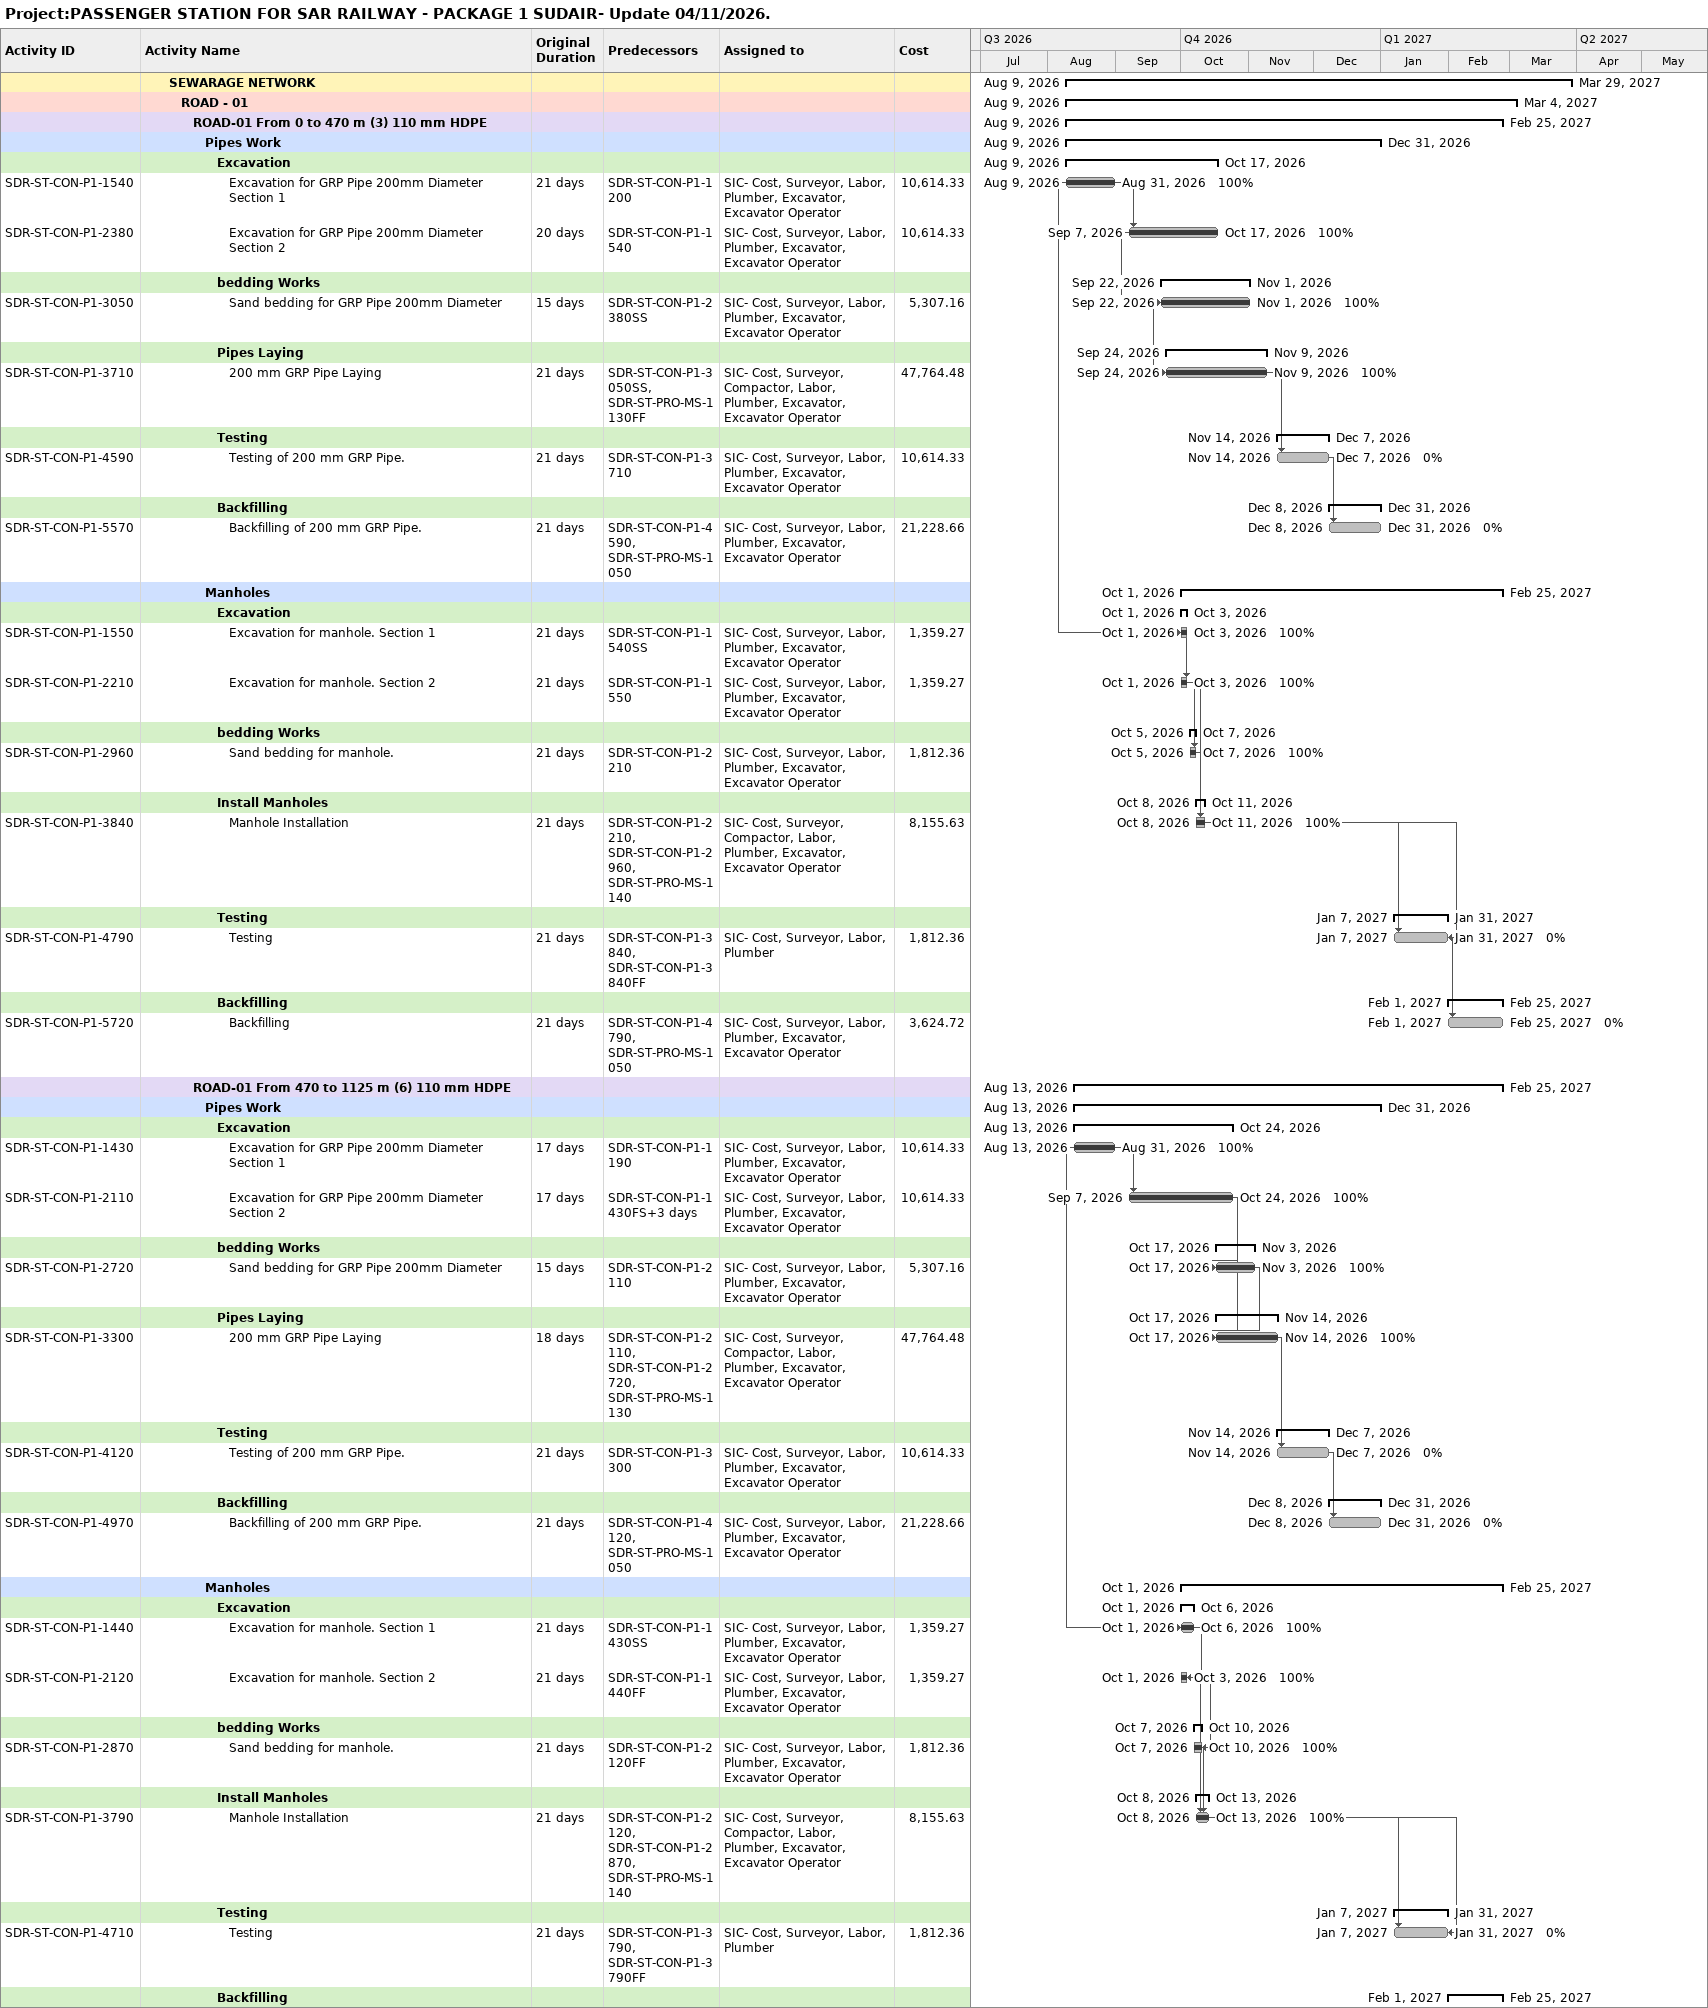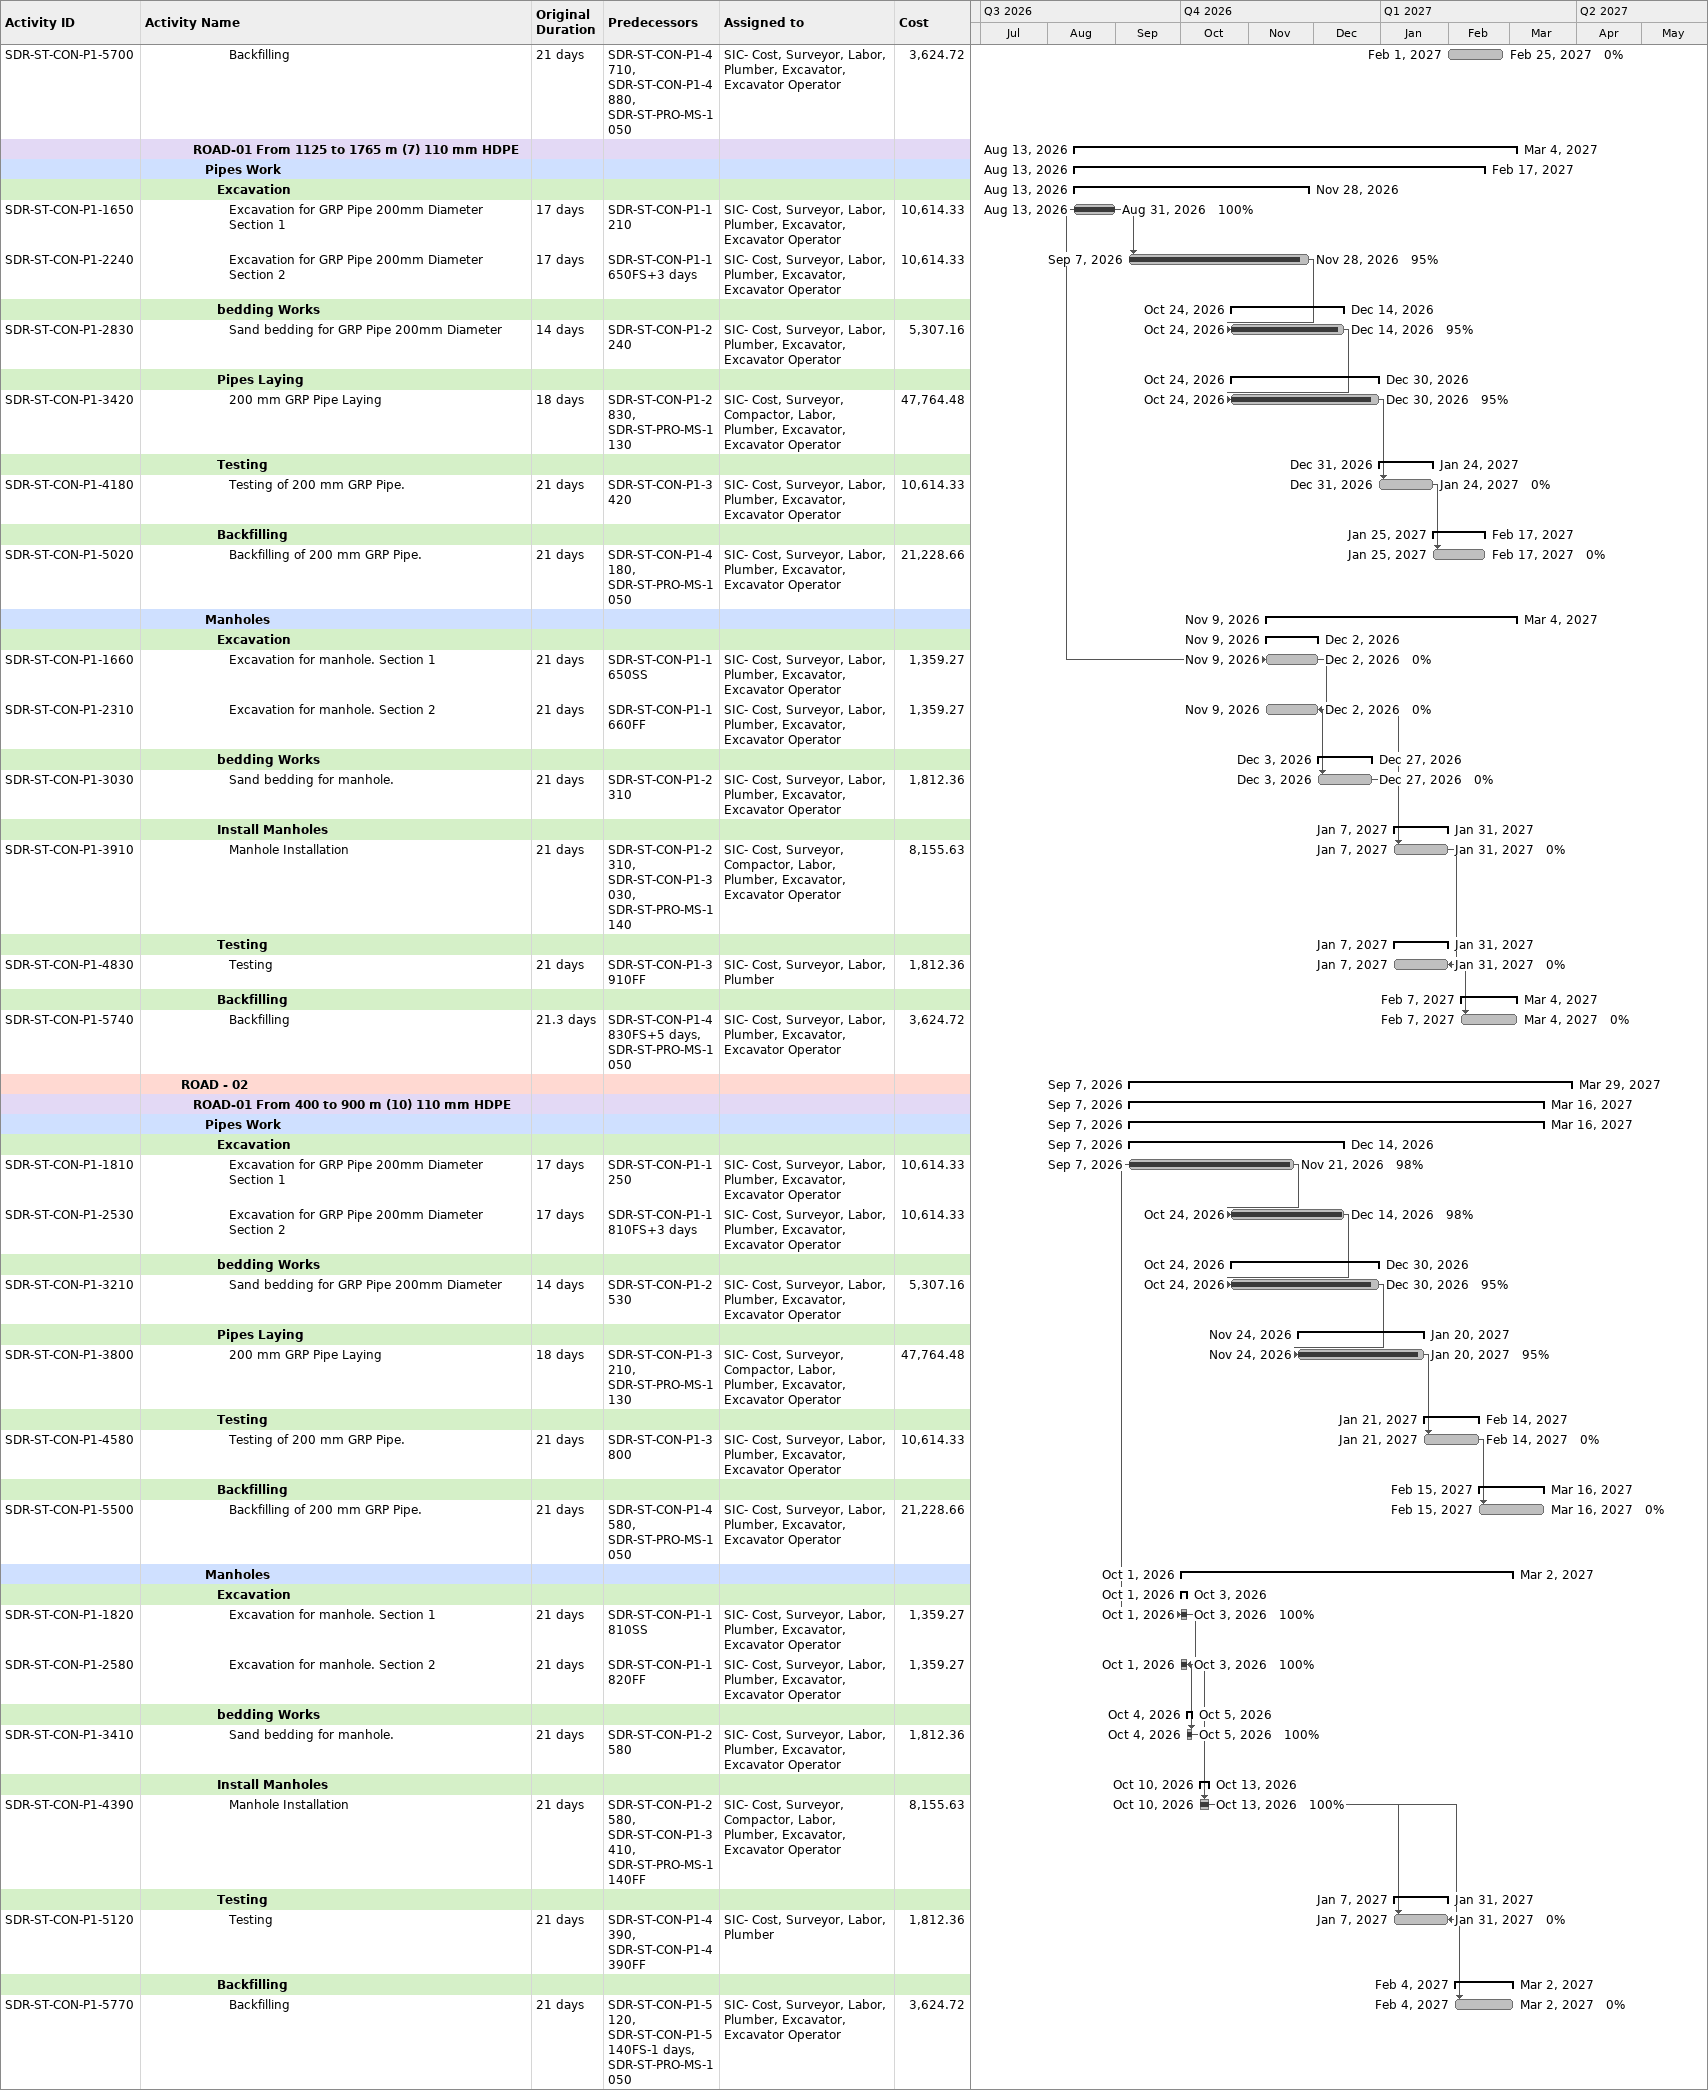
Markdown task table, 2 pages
Project:PASSENGER STATION FOR SAR RAILWAY - PACKAGE 1 SUDAIR- Update 04/11/2026.

| ID | Level | Task | Original duration | Start | Finish | Predecessors | Resources | % complete | Cost |
|---|---|---|---|---|---|---|---|---|---|
|  | 3 | **SEWARAGE NETWORK** |  | 2026-08-09 | 2027-03-29 |  |  |  |  |
|  | 4 | **ROAD - 01** |  | 2026-08-09 | 2027-03-04 |  |  |  |  |
|  | 5 | **ROAD-01 From 0 to 470 m (3) 110 mm HDPE** |  | 2026-08-09 | 2027-02-25 |  |  |  |  |
|  | 6 | **Pipes Work** |  | 2026-08-09 | 2026-12-31 |  |  |  |  |
|  | 7 | **Excavation** |  | 2026-08-09 | 2026-10-17 |  |  |  |  |
| SDR-ST-CON-P1-1540 | 8 | Excavation for GRP Pipe 200mm Diameter Section 1 | 21d | 2026-08-09 | 2026-08-31 | SDR-ST-CON-P1-1200 | SIC- Cost, Surveyor, Labor, Plumber, Excavator, Excavator Operator | 100 | 10614.33 |
| SDR-ST-CON-P1-2380 | 8 | Excavation for GRP Pipe 200mm Diameter Section 2 | 20d | 2026-09-07 | 2026-10-17 | SDR-ST-CON-P1-1540 | SIC- Cost, Surveyor, Labor, Plumber, Excavator, Excavator Operator | 100 | 10614.33 |
|  | 7 | **bedding Works** |  | 2026-09-22 | 2026-11-01 |  |  |  |  |
| SDR-ST-CON-P1-3050 | 8 | Sand bedding for GRP Pipe 200mm Diameter | 15d | 2026-09-22 | 2026-11-01 | SDR-ST-CON-P1-2380SS | SIC- Cost, Surveyor, Labor, Plumber, Excavator, Excavator Operator | 100 | 5307.16 |
|  | 7 | **Pipes Laying** |  | 2026-09-24 | 2026-11-09 |  |  |  |  |
| SDR-ST-CON-P1-3710 | 8 | 200 mm GRP Pipe Laying | 21d | 2026-09-24 | 2026-11-09 | SDR-ST-CON-P1-3050SS, SDR-ST-PRO-MS-1130FF | SIC- Cost, Surveyor, Compactor, Labor, Plumber, Excavator, Excavator Operator | 100 | 47764.48 |
|  | 7 | **Testing** |  | 2026-11-14 | 2026-12-07 |  |  |  |  |
| SDR-ST-CON-P1-4590 | 8 | Testing of 200 mm GRP Pipe. | 21d | 2026-11-14 | 2026-12-07 | SDR-ST-CON-P1-3710 | SIC- Cost, Surveyor, Labor, Plumber, Excavator, Excavator Operator | 0 | 10614.33 |
|  | 7 | **Backfilling** |  | 2026-12-08 | 2026-12-31 |  |  |  |  |
| SDR-ST-CON-P1-5570 | 8 | Backfilling of 200 mm GRP Pipe. | 21d | 2026-12-08 | 2026-12-31 | SDR-ST-CON-P1-4590, SDR-ST-PRO-MS-1050 | SIC- Cost, Surveyor, Labor, Plumber, Excavator, Excavator Operator | 0 | 21228.66 |
|  | 6 | **Manholes** |  | 2026-10-01 | 2027-02-25 |  |  |  |  |
|  | 7 | **Excavation** |  | 2026-10-01 | 2026-10-03 |  |  |  |  |
| SDR-ST-CON-P1-1550 | 8 | Excavation for manhole. Section 1 | 21d | 2026-10-01 | 2026-10-03 | SDR-ST-CON-P1-1540SS | SIC- Cost, Surveyor, Labor, Plumber, Excavator, Excavator Operator | 100 | 1359.27 |
| SDR-ST-CON-P1-2210 | 8 | Excavation for manhole. Section 2 | 21d | 2026-10-01 | 2026-10-03 | SDR-ST-CON-P1-1550 | SIC- Cost, Surveyor, Labor, Plumber, Excavator, Excavator Operator | 100 | 1359.27 |
|  | 7 | **bedding Works** |  | 2026-10-05 | 2026-10-07 |  |  |  |  |
| SDR-ST-CON-P1-2960 | 8 | Sand bedding for manhole. | 21d | 2026-10-05 | 2026-10-07 | SDR-ST-CON-P1-2210 | SIC- Cost, Surveyor, Labor, Plumber, Excavator, Excavator Operator | 100 | 1812.36 |
|  | 7 | **Install Manholes** |  | 2026-10-08 | 2026-10-11 |  |  |  |  |
| SDR-ST-CON-P1-3840 | 8 | Manhole Installation | 21d | 2026-10-08 | 2026-10-11 | SDR-ST-CON-P1-2210, SDR-ST-CON-P1-2960, SDR-ST-PRO-MS-1140 | SIC- Cost, Surveyor, Compactor, Labor, Plumber, Excavator, Excavator Operator | 100 | 8155.63 |
|  | 7 | **Testing** |  | 2027-01-07 | 2027-01-31 |  |  |  |  |
| SDR-ST-CON-P1-4790 | 8 | Testing | 21d | 2027-01-07 | 2027-01-31 | SDR-ST-CON-P1-3840, SDR-ST-CON-P1-3840FF | SIC- Cost, Surveyor, Labor, Plumber | 0 | 1812.36 |
|  | 7 | **Backfilling** |  | 2027-02-01 | 2027-02-25 |  |  |  |  |
| SDR-ST-CON-P1-5720 | 8 | Backfilling | 21d | 2027-02-01 | 2027-02-25 | SDR-ST-CON-P1-4790, SDR-ST-PRO-MS-1050 | SIC- Cost, Surveyor, Labor, Plumber, Excavator, Excavator Operator | 0 | 3624.72 |
|  | 5 | **ROAD-01 From 470 to 1125 m (6) 110 mm HDPE** |  | 2026-08-13 | 2027-02-25 |  |  |  |  |
|  | 6 | **Pipes Work** |  | 2026-08-13 | 2026-12-31 |  |  |  |  |
|  | 7 | **Excavation** |  | 2026-08-13 | 2026-10-24 |  |  |  |  |
| SDR-ST-CON-P1-1430 | 8 | Excavation for GRP Pipe 200mm Diameter Section 1 | 17d | 2026-08-13 | 2026-08-31 | SDR-ST-CON-P1-1190 | SIC- Cost, Surveyor, Labor, Plumber, Excavator, Excavator Operator | 100 | 10614.33 |
| SDR-ST-CON-P1-2110 | 8 | Excavation for GRP Pipe 200mm Diameter Section 2 | 17d | 2026-09-07 | 2026-10-24 | SDR-ST-CON-P1-1430FS+3d | SIC- Cost, Surveyor, Labor, Plumber, Excavator, Excavator Operator | 100 | 10614.33 |
|  | 7 | **bedding Works** |  | 2026-10-17 | 2026-11-03 |  |  |  |  |
| SDR-ST-CON-P1-2720 | 8 | Sand bedding for GRP Pipe 200mm Diameter | 15d | 2026-10-17 | 2026-11-03 | SDR-ST-CON-P1-2110 | SIC- Cost, Surveyor, Labor, Plumber, Excavator, Excavator Operator | 100 | 5307.16 |
|  | 7 | **Pipes Laying** |  | 2026-10-17 | 2026-11-14 |  |  |  |  |
| SDR-ST-CON-P1-3300 | 8 | 200 mm GRP Pipe Laying | 18d | 2026-10-17 | 2026-11-14 | SDR-ST-CON-P1-2110, SDR-ST-CON-P1-2720, SDR-ST-PRO-MS-1130 | SIC- Cost, Surveyor, Compactor, Labor, Plumber, Excavator, Excavator Operator | 100 | 47764.48 |
|  | 7 | **Testing** |  | 2026-11-14 | 2026-12-07 |  |  |  |  |
| SDR-ST-CON-P1-4120 | 8 | Testing of 200 mm GRP Pipe. | 21d | 2026-11-14 | 2026-12-07 | SDR-ST-CON-P1-3300 | SIC- Cost, Surveyor, Labor, Plumber, Excavator, Excavator Operator | 0 | 10614.33 |
|  | 7 | **Backfilling** |  | 2026-12-08 | 2026-12-31 |  |  |  |  |
| SDR-ST-CON-P1-4970 | 8 | Backfilling of 200 mm GRP Pipe. | 21d | 2026-12-08 | 2026-12-31 | SDR-ST-CON-P1-4120, SDR-ST-PRO-MS-1050 | SIC- Cost, Surveyor, Labor, Plumber, Excavator, Excavator Operator | 0 | 21228.66 |
|  | 6 | **Manholes** |  | 2026-10-01 | 2027-02-25 |  |  |  |  |
|  | 7 | **Excavation** |  | 2026-10-01 | 2026-10-06 |  |  |  |  |
| SDR-ST-CON-P1-1440 | 8 | Excavation for manhole. Section 1 | 21d | 2026-10-01 | 2026-10-06 | SDR-ST-CON-P1-1430SS | SIC- Cost, Surveyor, Labor, Plumber, Excavator, Excavator Operator | 100 | 1359.27 |
| SDR-ST-CON-P1-2120 | 8 | Excavation for manhole. Section 2 | 21d | 2026-10-01 | 2026-10-03 | SDR-ST-CON-P1-1440FF | SIC- Cost, Surveyor, Labor, Plumber, Excavator, Excavator Operator | 100 | 1359.27 |
|  | 7 | **bedding Works** |  | 2026-10-07 | 2026-10-10 |  |  |  |  |
| SDR-ST-CON-P1-2870 | 8 | Sand bedding for manhole. | 21d | 2026-10-07 | 2026-10-10 | SDR-ST-CON-P1-2120FF | SIC- Cost, Surveyor, Labor, Plumber, Excavator, Excavator Operator | 100 | 1812.36 |
|  | 7 | **Install Manholes** |  | 2026-10-08 | 2026-10-13 |  |  |  |  |
| SDR-ST-CON-P1-3790 | 8 | Manhole Installation | 21d | 2026-10-08 | 2026-10-13 | SDR-ST-CON-P1-2120, SDR-ST-CON-P1-2870, SDR-ST-PRO-MS-1140 | SIC- Cost, Surveyor, Compactor, Labor, Plumber, Excavator, Excavator Operator | 100 | 8155.63 |
|  | 7 | **Testing** |  | 2027-01-07 | 2027-01-31 |  |  |  |  |
| SDR-ST-CON-P1-4710 | 8 | Testing | 21d | 2027-01-07 | 2027-01-31 | SDR-ST-CON-P1-3790, SDR-ST-CON-P1-3790FF | SIC- Cost, Surveyor, Labor, Plumber | 0 | 1812.36 |
|  | 7 | **Backfilling** |  | 2027-02-01 | 2027-02-25 |  |  |  |  |
| SDR-ST-CON-P1-5700 | 8 | Backfilling | 21d | 2027-02-01 | 2027-02-25 | SDR-ST-CON-P1-4710, SDR-ST-CON-P1-4880, SDR-ST-PRO-MS-1050 | SIC- Cost, Surveyor, Labor, Plumber, Excavator, Excavator Operator | 0 | 3624.72 |
|  | 5 | **ROAD-01 From 1125 to 1765 m (7) 110 mm HDPE** |  | 2026-08-13 | 2027-03-04 |  |  |  |  |
|  | 6 | **Pipes Work** |  | 2026-08-13 | 2027-02-17 |  |  |  |  |
|  | 7 | **Excavation** |  | 2026-08-13 | 2026-11-28 |  |  |  |  |
| SDR-ST-CON-P1-1650 | 8 | Excavation for GRP Pipe 200mm Diameter Section 1 | 17d | 2026-08-13 | 2026-08-31 | SDR-ST-CON-P1-1210 | SIC- Cost, Surveyor, Labor, Plumber, Excavator, Excavator Operator | 100 | 10614.33 |
| SDR-ST-CON-P1-2240 | 8 | Excavation for GRP Pipe 200mm Diameter Section 2 | 17d | 2026-09-07 | 2026-11-28 | SDR-ST-CON-P1-1650FS+3d | SIC- Cost, Surveyor, Labor, Plumber, Excavator, Excavator Operator | 95 | 10614.33 |
|  | 7 | **bedding Works** |  | 2026-10-24 | 2026-12-14 |  |  |  |  |
| SDR-ST-CON-P1-2830 | 8 | Sand bedding for GRP Pipe 200mm Diameter | 14d | 2026-10-24 | 2026-12-14 | SDR-ST-CON-P1-2240 | SIC- Cost, Surveyor, Labor, Plumber, Excavator, Excavator Operator | 95 | 5307.16 |
|  | 7 | **Pipes Laying** |  | 2026-10-24 | 2026-12-30 |  |  |  |  |
| SDR-ST-CON-P1-3420 | 8 | 200 mm GRP Pipe Laying | 18d | 2026-10-24 | 2026-12-30 | SDR-ST-CON-P1-2830, SDR-ST-PRO-MS-1130 | SIC- Cost, Surveyor, Compactor, Labor, Plumber, Excavator, Excavator Operator | 95 | 47764.48 |
|  | 7 | **Testing** |  | 2026-12-31 | 2027-01-24 |  |  |  |  |
| SDR-ST-CON-P1-4180 | 8 | Testing of 200 mm GRP Pipe. | 21d | 2026-12-31 | 2027-01-24 | SDR-ST-CON-P1-3420 | SIC- Cost, Surveyor, Labor, Plumber, Excavator, Excavator Operator | 0 | 10614.33 |
|  | 7 | **Backfilling** |  | 2027-01-25 | 2027-02-17 |  |  |  |  |
| SDR-ST-CON-P1-5020 | 8 | Backfilling of 200 mm GRP Pipe. | 21d | 2027-01-25 | 2027-02-17 | SDR-ST-CON-P1-4180, SDR-ST-PRO-MS-1050 | SIC- Cost, Surveyor, Labor, Plumber, Excavator, Excavator Operator | 0 | 21228.66 |
|  | 6 | **Manholes** |  | 2026-11-09 | 2027-03-04 |  |  |  |  |
|  | 7 | **Excavation** |  | 2026-11-09 | 2026-12-02 |  |  |  |  |
| SDR-ST-CON-P1-1660 | 8 | Excavation for manhole. Section 1 | 21d | 2026-11-09 | 2026-12-02 | SDR-ST-CON-P1-1650SS | SIC- Cost, Surveyor, Labor, Plumber, Excavator, Excavator Operator | 0 | 1359.27 |
| SDR-ST-CON-P1-2310 | 8 | Excavation for manhole. Section 2 | 21d | 2026-11-09 | 2026-12-02 | SDR-ST-CON-P1-1660FF | SIC- Cost, Surveyor, Labor, Plumber, Excavator, Excavator Operator | 0 | 1359.27 |
|  | 7 | **bedding Works** |  | 2026-12-03 | 2026-12-27 |  |  |  |  |
| SDR-ST-CON-P1-3030 | 8 | Sand bedding for manhole. | 21d | 2026-12-03 | 2026-12-27 | SDR-ST-CON-P1-2310 | SIC- Cost, Surveyor, Labor, Plumber, Excavator, Excavator Operator | 0 | 1812.36 |
|  | 7 | **Install Manholes** |  | 2027-01-07 | 2027-01-31 |  |  |  |  |
| SDR-ST-CON-P1-3910 | 8 | Manhole Installation | 21d | 2027-01-07 | 2027-01-31 | SDR-ST-CON-P1-2310, SDR-ST-CON-P1-3030, SDR-ST-PRO-MS-1140 | SIC- Cost, Surveyor, Compactor, Labor, Plumber, Excavator, Excavator Operator | 0 | 8155.63 |
|  | 7 | **Testing** |  | 2027-01-07 | 2027-01-31 |  |  |  |  |
| SDR-ST-CON-P1-4830 | 8 | Testing | 21d | 2027-01-07 | 2027-01-31 | SDR-ST-CON-P1-3910FF | SIC- Cost, Surveyor, Labor, Plumber | 0 | 1812.36 |
|  | 7 | **Backfilling** |  | 2027-02-07 | 2027-03-04 |  |  |  |  |
| SDR-ST-CON-P1-5740 | 8 | Backfilling | 21.3d | 2027-02-07 | 2027-03-04 | SDR-ST-CON-P1-4830FS+5d, SDR-ST-PRO-MS-1050 | SIC- Cost, Surveyor, Labor, Plumber, Excavator, Excavator Operator | 0 | 3624.72 |
|  | 4 | **ROAD - 02** |  | 2026-09-07 | 2027-03-29 |  |  |  |  |
|  | 5 | **ROAD-01 From 400 to 900 m (10) 110 mm HDPE** |  | 2026-09-07 | 2027-03-16 |  |  |  |  |
|  | 6 | **Pipes Work** |  | 2026-09-07 | 2027-03-16 |  |  |  |  |
|  | 7 | **Excavation** |  | 2026-09-07 | 2026-12-14 |  |  |  |  |
| SDR-ST-CON-P1-1810 | 8 | Excavation for GRP Pipe 200mm Diameter Section 1 | 17d | 2026-09-07 | 2026-11-21 | SDR-ST-CON-P1-1250 | SIC- Cost, Surveyor, Labor, Plumber, Excavator, Excavator Operator | 98 | 10614.33 |
| SDR-ST-CON-P1-2530 | 8 | Excavation for GRP Pipe 200mm Diameter Section 2 | 17d | 2026-10-24 | 2026-12-14 | SDR-ST-CON-P1-1810FS+3d | SIC- Cost, Surveyor, Labor, Plumber, Excavator, Excavator Operator | 98 | 10614.33 |
|  | 7 | **bedding Works** |  | 2026-10-24 | 2026-12-30 |  |  |  |  |
| SDR-ST-CON-P1-3210 | 8 | Sand bedding for GRP Pipe 200mm Diameter | 14d | 2026-10-24 | 2026-12-30 | SDR-ST-CON-P1-2530 | SIC- Cost, Surveyor, Labor, Plumber, Excavator, Excavator Operator | 95 | 5307.16 |
|  | 7 | **Pipes Laying** |  | 2026-11-24 | 2027-01-20 |  |  |  |  |
| SDR-ST-CON-P1-3800 | 8 | 200 mm GRP Pipe Laying | 18d | 2026-11-24 | 2027-01-20 | SDR-ST-CON-P1-3210, SDR-ST-PRO-MS-1130 | SIC- Cost, Surveyor, Compactor, Labor, Plumber, Excavator, Excavator Operator | 95 | 47764.48 |
|  | 7 | **Testing** |  | 2027-01-21 | 2027-02-14 |  |  |  |  |
| SDR-ST-CON-P1-4580 | 8 | Testing of 200 mm GRP Pipe. | 21d | 2027-01-21 | 2027-02-14 | SDR-ST-CON-P1-3800 | SIC- Cost, Surveyor, Labor, Plumber, Excavator, Excavator Operator | 0 | 10614.33 |
|  | 7 | **Backfilling** |  | 2027-02-15 | 2027-03-16 |  |  |  |  |
| SDR-ST-CON-P1-5500 | 8 | Backfilling of 200 mm GRP Pipe. | 21d | 2027-02-15 | 2027-03-16 | SDR-ST-CON-P1-4580, SDR-ST-PRO-MS-1050 | SIC- Cost, Surveyor, Labor, Plumber, Excavator, Excavator Operator | 0 | 21228.66 |
|  | 6 | **Manholes** |  | 2026-10-01 | 2027-03-02 |  |  |  |  |
|  | 7 | **Excavation** |  | 2026-10-01 | 2026-10-03 |  |  |  |  |
| SDR-ST-CON-P1-1820 | 8 | Excavation for manhole. Section 1 | 21d | 2026-10-01 | 2026-10-03 | SDR-ST-CON-P1-1810SS | SIC- Cost, Surveyor, Labor, Plumber, Excavator, Excavator Operator | 100 | 1359.27 |
| SDR-ST-CON-P1-2580 | 8 | Excavation for manhole. Section 2 | 21d | 2026-10-01 | 2026-10-03 | SDR-ST-CON-P1-1820FF | SIC- Cost, Surveyor, Labor, Plumber, Excavator, Excavator Operator | 100 | 1359.27 |
|  | 7 | **bedding Works** |  | 2026-10-04 | 2026-10-05 |  |  |  |  |
| SDR-ST-CON-P1-3410 | 8 | Sand bedding for manhole. | 21d | 2026-10-04 | 2026-10-05 | SDR-ST-CON-P1-2580 | SIC- Cost, Surveyor, Labor, Plumber, Excavator, Excavator Operator | 100 | 1812.36 |
|  | 7 | **Install Manholes** |  | 2026-10-10 | 2026-10-13 |  |  |  |  |
| SDR-ST-CON-P1-4390 | 8 | Manhole Installation | 21d | 2026-10-10 | 2026-10-13 | SDR-ST-CON-P1-2580, SDR-ST-CON-P1-3410, SDR-ST-PRO-MS-1140FF | SIC- Cost, Surveyor, Compactor, Labor, Plumber, Excavator, Excavator Operator | 100 | 8155.63 |
|  | 7 | **Testing** |  | 2027-01-07 | 2027-01-31 |  |  |  |  |
| SDR-ST-CON-P1-5120 | 8 | Testing | 21d | 2027-01-07 | 2027-01-31 | SDR-ST-CON-P1-4390, SDR-ST-CON-P1-4390FF | SIC- Cost, Surveyor, Labor, Plumber | 0 | 1812.36 |
|  | 7 | **Backfilling** |  | 2027-02-04 | 2027-03-02 |  |  |  |  |
| SDR-ST-CON-P1-5770 | 8 | Backfilling | 21d | 2027-02-04 | 2027-03-02 | SDR-ST-CON-P1-5120, SDR-ST-CON-P1-5140FS-1d, SDR-ST-PRO-MS-1050 | SIC- Cost, Surveyor, Labor, Plumber, Excavator, Excavator Operator | 0 | 3624.72 |
